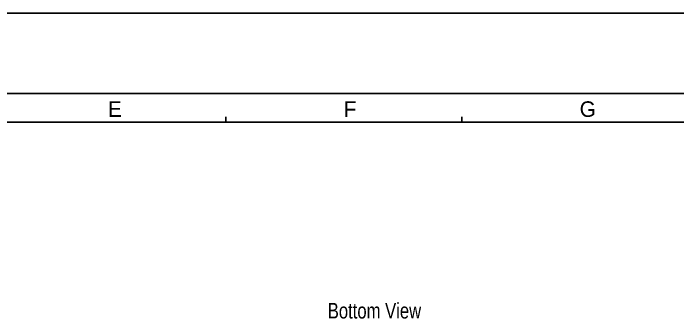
# Model space of a CAD drawing. Header units: millimetres. Extents: x 0 to 420, y 0 to 297.
# Drawn here: x 210 to 338.2, y 238 to 297 of the extents above; entities that cross this region are included whole.
import ezdxf

# ---------------------------------------------------------------- set-up
doc = ezdxf.new("R2010")
doc.units = ezdxf.units.MM
doc.header["$LTSCALE"] = 23.1
doc.layers.get('0').update_dxf_attribs({"linetype": 'CONTINUOUS'})
doc.layers.add('DETAIL', color=7, linetype='CONTINUOUS')
doc.styles.get("Standard").update_dxf_attribs({"font": 'txt', "width": 0.8})
doc.styles.add('TEXTSTYLE_2', font='txt')

msp = doc.modelspace()

# ---------------------------------------------------------------- linework, layer by layer
at = {"color": 7, "linetype": 'CONTINUOUS'}
msp.add_line((0, 297), (420, 297), dxfattribs=at)
at = {"color": 4, "linetype": 'CONTINUOUS'}
for p, q in [((19, 281.5), (401, 281.5)), ((251, 276), (251, 277)), ((296.5, 276), (296.5, 277)), ((23.5, 276), (396, 276))]:
    msp.add_line(p, q, dxfattribs=at)

# ---------------------------------------------------------------- texts
at = {"color": 2, "linetype": 'CONTINUOUS', "char_height": 3, "width": 3, "attachment_point": 1, "line_spacing_factor": 0.9, "style": 'TEXTSTYLE_2'}
for s, insert in [('E', (228.25, 280)), ('F', (273.75, 280)), ('G', (319.25, 280))]:
    msp.add_mtext(s, dxfattribs=dict(at, insert=insert))
at = {"layer": 'DETAIL', "color": 2, "linetype": 'CONTINUOUS', "insert": (270.66, 241.07), "char_height": 3, "width": 26.4, "attachment_point": 1, "line_spacing_factor": 0.9}
msp.add_mtext('Bottom View', dxfattribs=at)

doc.saveas('drawing.dxf')
